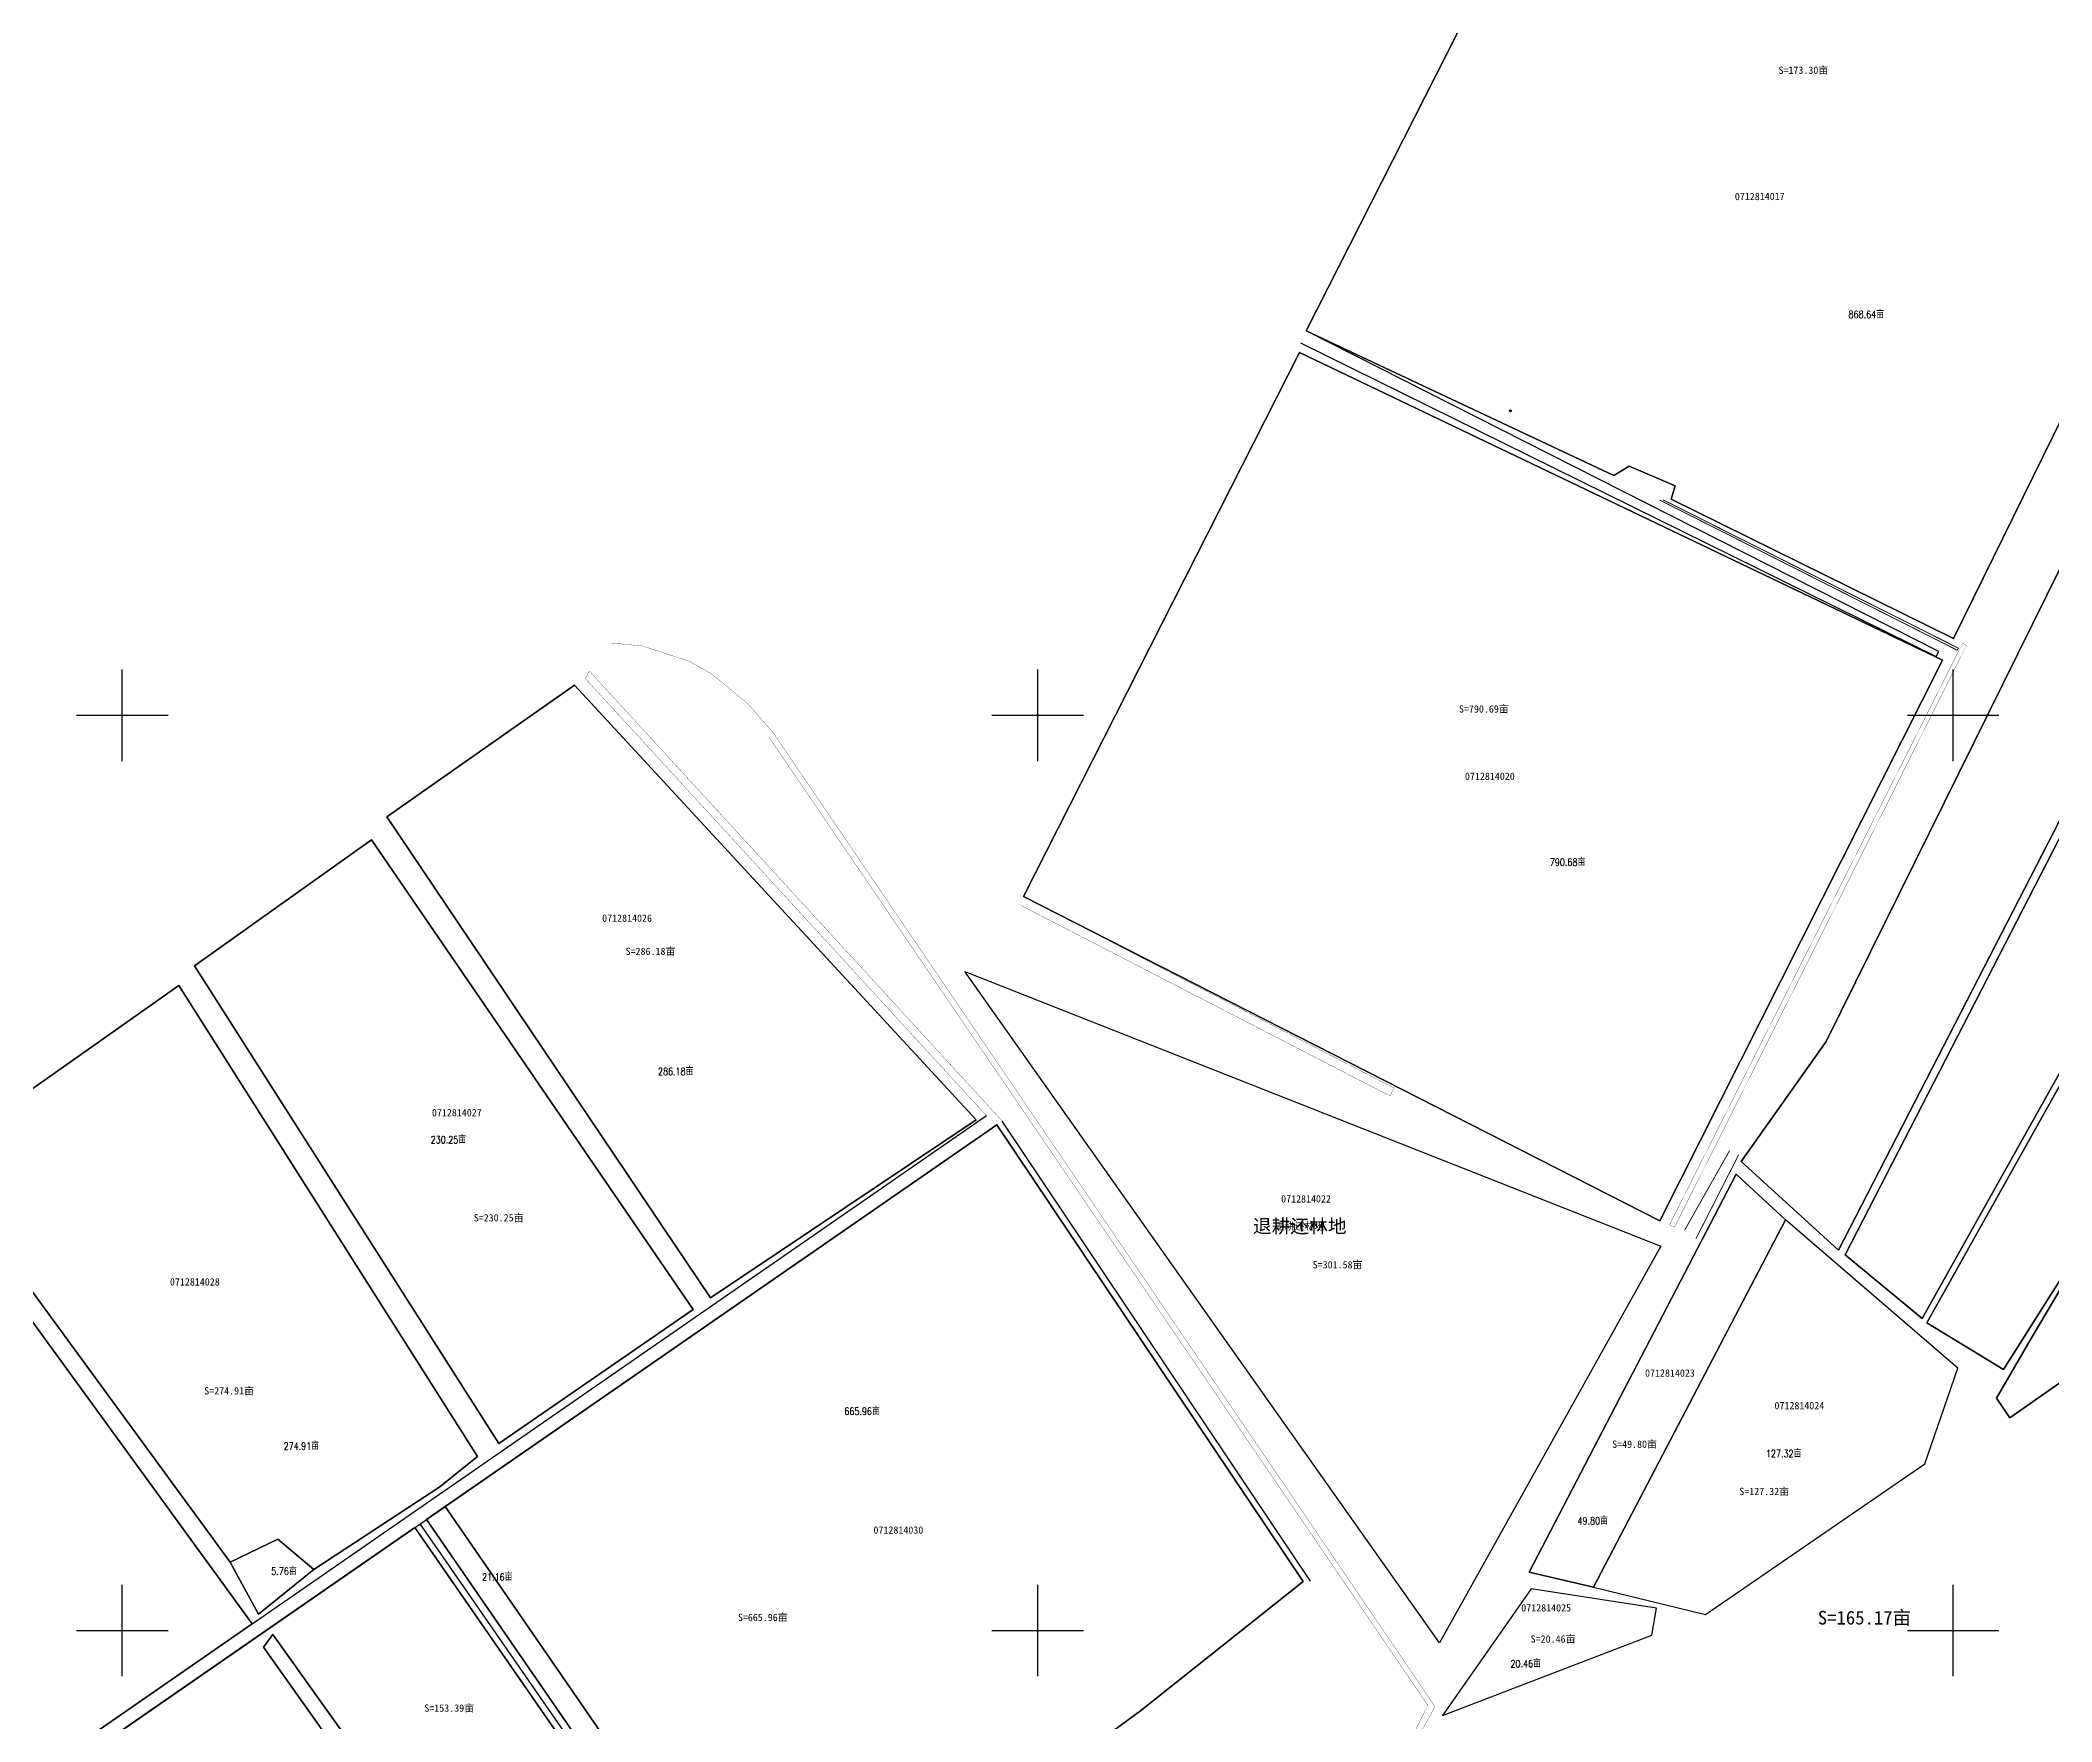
# Model space of a CAD drawing. Extents: x 541673 to 553395, y 4989791 to 4997334.
# Drawn here: x 542910 to 545108, y 4992900 to 4994738 of the extents above; entities that cross this region are included whole.
import ezdxf
from ezdxf.enums import TextEntityAlignment as Align

# ---------------------------------------------------------------- set-up
doc = ezdxf.new("R2010")
doc.units = 0
doc.header["$LTSCALE"] = 10
doc.layers.get('0').update_dxf_attribs({"linetype": 'CONTINUOUS'})
for name, color, linetype in [('GXYZ', 2, 'CONTINUOUS'), ('MJZJ', 4, 'CONTINUOUS'), ('TK', 7, 'CONTINUOUS'), ('地籍号', 7, 'CONTINUOUS'), ('林带', 7, 'CONTINUOUS'), ('注记', 1, 'CONTINUOUS'), ('测地框', 7, 'CONTINUOUS'), ('路林渠', 7, 'CONTINUOUS'), ('长期合同', 6, 'CONTINUOUS')]:
    doc.layers.add(name, color=color, linetype=linetype)
doc.styles.add('HZ', font='rs.shx', dxfattribs={"width": 0.8, "bigfont": 'hztxt.shx'})
doc.styles.add('宋体', font='SimSun.ttf')

# ---------------------------------------------------------------- blocks, each defined once
blk = doc.blocks.new('gc042')
blk.add_line((-1, 0), (1, 0))
blk.add_circle((0, 0), 1)

msp = doc.modelspace()

# ---------------------------------------------------------------- linework, layer by layer
at = {"layer": 'TK', "linetype": 'Continuous'}
for p, q in [((543000, 4993950), (543000, 4994050)), ((544000, 4993950), (544000, 4994050)), ((545000, 4993950), (545000, 4994050)), ((542950, 4994000), (543050, 4994000)), ((543950, 4994000), (544050, 4994000)), ((544950, 4994000), (545050, 4994000)), ((543000, 4992950), (543000, 4993050)), ((544000, 4992950), (544000, 4993050)), ((545000, 4992950), (545000, 4993050)), ((542950, 4993000), (543050, 4993000)), ((543950, 4993000), (544050, 4993000)), ((544950, 4993000), (545050, 4993000))]:
    msp.add_line(p, q, dxfattribs=at)
at = {"layer": '林带', "color": 3, "linetype": 'Continuous', "flags": 128}
msp.add_lwpolyline([(543920.3, 4993719.9), (544680.8, 4993420), (544439, 4992986.7)], close=True, dxfattribs=at)
at = {"layer": '测地框', "color": 7, "linetype": 'Continuous', "flags": 128}
for points in [[(544636.3, 4995096.1), (545077.7, 4994872.6), (545127.6, 4994841.2), (545326.4, 4994746.9), (545000.3, 4994084), (544692.1, 4994236.1), (544696.4, 4994250.7), (544646.2, 4994272), (544629.3, 4994262), (544293.4, 4994420)], [(545457, 4994849.2), (545593.4, 4994836.4), (545595, 4994111.6), (545561.4, 4994085.9), (545055, 4993285.2), (544971.2, 4993336.2), (545399, 4994100.4), (545394.1, 4994105.2), (544966.3, 4993341), (544881.9, 4993410.6), (545250.7, 4994127.6), (545243.5, 4994132.5), (544874.8, 4993415.5), (544768.6, 4993512.4), (544861.1, 4993643.6)], [(544285.9, 4994396.5), (544988.2, 4994060.3), (544679.5, 4993447.5), (543984.4, 4993802)], [(543289.1, 4993888.9), (543493.9, 4994032.8), (543932.8, 4993558.1), (543642.6, 4993363.6)], [(543078.9, 4993726.4), (543272.2, 4993863.9), (543623.5, 4993350.8), (543411.3, 4993204.2)], [(542794.4, 4993516.5), (543061.8, 4993704.8), (543388.2, 4993190.1), (543347, 4993156.9), (543209.2, 4993066.6), (543169.9, 4993099.9), (543117.9, 4993074.8)], [(543352.8, 4993135.5), (543955.5, 4993552.7), (544290.1, 4993053.4), (544112.2, 4992912.3), (543840.5, 4992713.3), (543749.3, 4992642), (543663.5, 4992765.1), (543625.8, 4992739.2)], [(542548.8, 4993347.5), (542779.5, 4993505), (543142.1, 4993007.5), (542918.9, 4992853), (542927, 4992840.8), (543319.6, 4993112.5), (543666.3, 4992611.8), (543658.7, 4992606.2), (543563.6, 4992728.2), (543495.5, 4992672.8), (543585.7, 4992552.3), (543512.8, 4992507.2), (543164.5, 4992995.8), (543154.2, 4992981.9), (543497.4, 4992498.2), (543258.1, 4992347.7), (543189.4, 4992442.3), (543175.7, 4992437.7)], [(544763, 4993498.5), (544816.8, 4993448.6), (544607.1, 4993047.3), (544536.7, 4993063.6)], [(544969, 4993182.1), (545005.2, 4993286.8), (544816.8, 4993448.6), (544607.1, 4993047.3), (544729.4, 4993017.5)], [(543332.2, 4993121.3), (543352.8, 4993135.5), (543625.8, 4992739.2), (543673.5, 4992669.9), (543652.7, 4992656.2)], [(543117.9, 4993074.8), (543169.9, 4993099.9), (543209.2, 4993066.6), (543148.9, 4993017.8)]]:
    msp.add_lwpolyline(points, close=True, dxfattribs=at)
for points in [[(545130.9, 4993396.6), (545084.1, 4993317.4), (545047.5, 4993253.8), (545061.8, 4993232.4), (545161.7, 4993302.2)], [(545161.7, 4993302.2), (545061.8, 4993232.4), (545047.5, 4993253.8), (545084.1, 4993317.4), (545130.9, 4993396.6)], [(544675.9, 4993024.6), (544539, 4993045.5), (544442.3, 4992907.1), (544670.7, 4992995), (544675.9, 4993024.6)]]:
    msp.add_lwpolyline(points, dxfattribs=at)
at = {"layer": '路林渠', "color": 7, "linetype": 'Continuous'}
msp.add_line((544287.1, 4994407.1), (544981.4, 4994064.2), dxfattribs=at)
at = {"layer": '路林渠', "color": 6, "linetype": 'Continuous'}
for p, q in [((544984.4, 4994069.8), (544293.4, 4994420)), ((544981.4, 4994064.2), (544984.4, 4994069.8)), ((542918.9, 4992853), (543943.9, 4993562.6)), ((542927, 4992840.8), (543955.5, 4993552.7)), ((544298, 4993054.1), (543961.2, 4993556.7)), ((543666.3, 4992611.8), (543319.6, 4993112.5)), ((543672.1, 4992616), (543325.6, 4993116.7)), ((543332.2, 4993121.3), (543652.7, 4992656.2))]:
    msp.add_line(p, q, dxfattribs=at)
at = {"layer": '路林渠', "color": 6, "linetype": 'Continuous', "const_width": 1, "flags": 128}
for points in [[(545004.4, 4994071.1), (544679.3, 4994235.2)], [(545005.8, 4994073.3), (544682.9, 4994235.5)], [(544875.7, 4994138.6), (545005.8, 4994073.3), (545004.4, 4994071.1), (544874.8, 4994136.5)], [(544706.7, 4993437.5), (544755.8, 4993524.4)], [(544718.9, 4993427.9), (544765.7, 4993519.8)]]:
    msp.add_lwpolyline(points, dxfattribs=at)
at = {"layer": '路林渠', "color": 7, "linetype": 'Continuous', "const_width": 0.3, "flags": 128}
for points in [[(544434, 4992916.9), (543711.1, 4993980.8), (543683.3, 4994012.7), (543644.4, 4994044.8), (543619.4, 4994059), (543568.2, 4994075.7), (543534.3, 4994079)], [(543510.3, 4994048.3), (543505.7, 4994040.3), (543943.9, 4993562.6)], [(543510.3, 4994048.3), (543961.2, 4993556.7)], [(544426.1, 4992918.4), (543706, 4993976.7)], [(544384.8, 4993584.1), (543979.7, 4993793.3)], [(544384.8, 4993584.1), (544389.3, 4993592.7), (543984.3, 4993802)], [(544426.1, 4992918.4), (544393.6, 4992852.7)], [(544396.7, 4992849.3), (544434, 4992916.9)]]:
    msp.add_lwpolyline(points, dxfattribs=at)
msp.add_lwpolyline([(545010.4, 4994078.8), (545014.6, 4994076.3), (544695.6, 4993440.6), (544690.3, 4993443.5)], close=True, dxfattribs=at)
at = {"layer": '路林渠', "color": 6, "linetype": 'Continuous', "const_width": 1, "flags": 128}
msp.add_lwpolyline([(543164.5, 4992995.8), (543154.2, 4992981.9), (543497.4, 4992498.2), (543512.8, 4992507.2)], close=True, dxfattribs=at)
at = {"layer": '长期合同', "color": 6, "linetype": 'Continuous', "flags": 128}
for points in [[(545326.4, 4994746.9), (545127.6, 4994841.2), (545077.7, 4994872.6), (544636.3, 4995096.1), (544293.4, 4994420), (544629.3, 4994262), (544646.2, 4994272), (544696.4, 4994250.7), (544692.1, 4994236.1), (545000.3, 4994084)], [(545593.4, 4994836.4), (545457, 4994849.2), (544861.1, 4993643.6), (544768.6, 4993512.4), (544874.8, 4993415.5), (545243.5, 4994132.5), (545250.7, 4994127.6), (544881.9, 4993410.6), (544966.3, 4993341), (545394.1, 4994105.2), (545399, 4994100.4), (544971.2, 4993336.2), (545055, 4993285.2), (545561.4, 4994085.9), (545595, 4994111.6)], [(544988.2, 4994060.3), (544285.9, 4994396.5), (543984.4, 4993802), (544679.5, 4993447.5)], [(543493.9, 4994032.8), (543289.1, 4993888.9), (543642.6, 4993363.6), (543932.8, 4993558.1)], [(543272.2, 4993863.9), (543078.9, 4993726.4), (543411.3, 4993204.2), (543623.5, 4993350.8)], [(543061.8, 4993704.8), (542794.4, 4993516.5), (543117.9, 4993074.8), (543169.9, 4993099.9), (543209.2, 4993066.6), (543347, 4993156.9), (543388.2, 4993190.1)], [(543955.5, 4993552.7), (543352.8, 4993135.5), (543625.8, 4992739.2), (543663.5, 4992765.1), (543749.3, 4992642), (543840.5, 4992713.3), (544112.2, 4992912.3), (544290.1, 4993053.4)], [(542779.5, 4993505), (542548.8, 4993347.5), (543175.7, 4992437.7), (543189.4, 4992442.3), (543258.1, 4992347.7), (543497.4, 4992498.2), (543154.2, 4992981.9), (543164.5, 4992995.8), (543512.8, 4992507.2), (543585.7, 4992552.3), (543495.5, 4992672.8), (543563.6, 4992728.2), (543658.7, 4992606.2), (543666.3, 4992611.8), (543319.6, 4993112.5), (542927, 4992840.8), (542918.9, 4992853), (543142.1, 4993007.5)], [(544816.8, 4993448.6), (544763, 4993498.5), (544536.7, 4993063.6), (544607.1, 4993047.3)], [(545005.2, 4993286.8), (544816.8, 4993448.6), (544607.1, 4993047.3), (544729.4, 4993017.5), (544969, 4993182.1)], [(543352.8, 4993135.5), (543332.2, 4993121.3), (543652.7, 4992656.2), (543673.5, 4992669.9), (543625.8, 4992739.2)], [(543209.2, 4993066.6), (543169.9, 4993099.9), (543117.9, 4993074.8), (543148.9, 4993017.8)], [(544670.7, 4992995), (544675.9, 4993024.6), (544539, 4993045.5), (544442.3, 4992907.1)]]:
    msp.add_lwpolyline(points, close=True, dxfattribs=at)
msp.add_lwpolyline([(544515.5, 4994332.7), (544517.5, 4994332.7, -1)], format="xyb", close=True, dxfattribs=at)
msp.add_lwpolyline([(545130.9, 4993396.6), (545084.1, 4993317.4), (545047.5, 4993253.8), (545061.8, 4993232.4), (545161.7, 4993302.2)], dxfattribs=at)

# ---------------------------------------------------------------- block references
at = {"layer": 'GXYZ', "color": 6, "linetype": 'Continuous'}
msp.add_blockref('gc042', (544516.5, 4994332.7), dxfattribs=at)

# ---------------------------------------------------------------- texts
at = {"layer": 'MJZJ', "color": 1, "linetype": 'Continuous', "style": '宋体'}
for s, p in [('S=173.30亩', (544836.4, 4994705.1)), ('S=790.69亩', (544487.4, 4994007.2)), ('S=286.18亩', (543577.1, 4993742.4)), ('S=230.25亩', (543411.2, 4993451.3)), ('退耕还林地', (544286.2, 4993442.1)), ('S=301.58亩', (544327.6, 4993400)), ('S=274.91亩', (543116.8, 4993262.2)), ('S=49.80亩', (544652, 4993203.9)), ('S=127.32亩', (544793.6, 4993152.3)), ('S=665.96亩', (543699.7, 4993014.7)), ('S=20.46亩', (544563, 4992991.1)), ('S=153.39亩', (543357.2, 4992915.6))]:
    msp.add_text(s, height=8, dxfattribs=at).set_placement(p, align=Align.MIDDLE)
at = {"layer": '地籍号', "color": 1, "linetype": 'Continuous', "style": '宋体'}
for s, p in [('0712814017', (544788.7, 4994566.8)), ('0712814020', (544493.9, 4993933.3)), ('0712814026', (543551.4, 4993778.3)), ('0712814027', (543365.5, 4993565.8)), ('0712814022', (544293.1, 4993471.6)), ('0712814028', (543079.3, 4993380.9)), ('0712814023', (544690.6, 4993281.3)), ('0712814024', (544832, 4993245.7)), ('0712814030', (543847.8, 4993109.8)), ('0712814025', (544555.4, 4993024.8))]:
    msp.add_text(s, height=8, dxfattribs=at).set_placement(p, align=Align.MIDDLE)
at = {"layer": '注记', "color": 0, "linetype": 'Continuous', "style": '宋体'}
for s, p in [('退耕还林地', (544286.2, 4993442.1)), ('S=165.17亩', (544903.2, 4993014.4))]:
    msp.add_text(s, height=15, dxfattribs=at).set_placement(p, align=Align.MIDDLE)
at = {"layer": '长期合同', "color": 6, "linetype": 'Continuous', "style": 'HZ', "width": 0.8}
for s, p in [('868.64亩', (544885.7, 4994434)), ('790.68亩', (544559.4, 4993835.5)), ('286.18亩', (543585.2, 4993606.9)), ('230.25亩', (543336.9, 4993532.3)), ('665.96亩', (543788.8, 4993235.6)), ('274.91亩', (543176.3, 4993197.6)), ('127.32亩', (544795.5, 4993189.3)), ('49.80亩', (544589.6, 4993115.9)), ('5.76亩', (543162.8, 4993060.9)), ('21.16亩', (543393, 4993054.5)), ('20.46亩', (544516.4, 4992959.8))]:
    msp.add_text(s, height=8, dxfattribs=at).set_placement(p)

doc.saveas('drawing.dxf')
